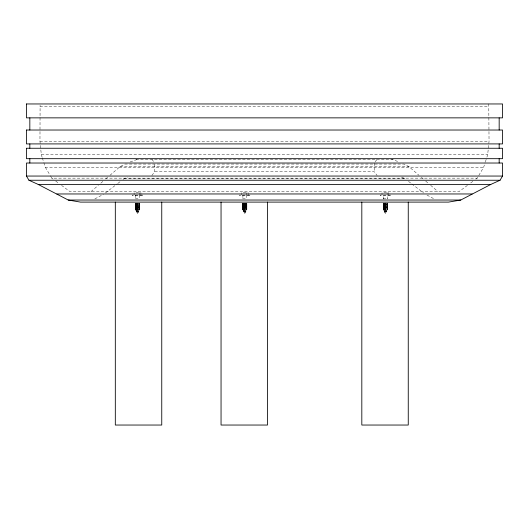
<?xml version="1.0" encoding="UTF-8"?>
<svg xmlns="http://www.w3.org/2000/svg" width="529" height="529" viewBox="0 0 529 529"><rect width="100%" height="100%" fill="white"/><g stroke="black" fill="none" stroke-linecap="round" stroke-linejoin="round"><path stroke-width="0.4" stroke-dasharray="2.65 1.98" d="M42.102 157.153L41.341 154.799L39.959 141.309L40.092 105.264M486.898 157.153L487.659 154.799L489.041 141.309L488.776 103.962M478.778 175.463L483.612 167.369L485.126 162.654M485.384 161.867L486.647 157.94M387.248 203.771L387.612 203.956L383.604 204.134L383.241 203.956L387.612 203.586L383.241 203.222L387.248 203.037L387.248 209.623L385.628 213.28L385.198 213.28L383.591 209.623L383.591 203.123M475.875 179.119L477.171 178.161L478.375 176.137M151.896 175.43L154.792 171.707L154.792 163.745M375.173 161.781L377.587 158.68M90.975 191.643L98.354 185.302M100.814 183.193L103.274 181.077M105.734 178.961L107.572 177.38M110.032 175.264L119.871 166.807L125.029 164.056L403.971 164.056L409.129 166.807L418.968 175.264M105.436 192.959L117.207 183.907M117.855 183.404L120.473 181.394M123.085 179.384L124.394 178.379L127.396 177.347M467.438 185.381L459 191.643L70 191.643L61.562 185.381M470.684 182.974L473.276 181.05M94.863 198.897L103.419 194.341M135.345 198.831L139.716 198.831M135.708 203.407L135.345 203.222L139.716 203.222L135.345 203.586L139.716 203.586L139.352 203.407M139.352 203.771L139.716 203.956L135.345 203.956L135.708 203.771M139.352 204.868L139.716 205.054L135.708 205.232L135.345 205.054L139.716 204.683L135.345 204.32L135.708 204.134M135.708 204.868L135.345 204.683L135.708 204.505M135.708 205.602L135.345 205.781L139.716 205.781L135.345 205.417L135.708 205.232M139.352 205.966L139.716 206.145L135.345 206.145L135.708 205.966M139.352 206.33L139.716 206.515L135.345 206.515L135.708 206.33M139.352 204.505L139.716 204.32L139.352 204.134M139.352 207.428L139.716 207.613L135.708 207.791L135.345 207.613L139.716 207.242L135.345 206.879L135.708 206.694M135.708 207.428L135.345 207.242L135.708 207.064M139.352 205.602L139.716 205.417L139.352 205.232M139.352 207.791L139.716 207.976L135.345 207.976L135.708 207.791M139.352 208.889L139.716 209.074L135.708 209.259L135.345 209.074L139.716 208.71L135.345 208.34L135.708 208.162M135.708 208.889L135.345 208.71L135.708 208.525M139.352 207.064L139.716 206.879L139.352 206.694M139.352 209.259L139.716 209.438L135.345 209.438L135.708 209.259M135.576 209.881L139.484 209.881M139.352 208.525L139.716 208.34L139.352 208.162M135.854 210.416L139.213 210.416M136.032 210.853L139.028 210.853M136.422 211.283L138.638 211.283M136.422 211.6L138.638 211.6M136.766 212.03L138.294 212.03M242.56 198.831L246.931 198.831M242.923 203.407L242.56 203.222L246.931 203.222L242.56 203.586L246.931 203.586L246.567 203.407M246.567 203.771L246.931 203.956L242.56 203.956L242.923 203.771M246.567 204.134L246.931 204.32L242.56 204.32L242.923 204.134M246.567 204.505L246.931 204.683L242.56 204.683L242.923 204.505M246.567 204.868L246.931 205.054L242.56 205.054L242.923 204.868M246.567 205.966L246.931 206.145L242.923 206.33L242.56 206.145L246.931 205.781L242.56 205.417L242.923 205.232M242.923 205.966L242.56 205.781L242.923 205.602M246.567 206.33L246.931 206.515L242.56 206.515L242.923 206.33M246.567 207.428L246.931 207.613L242.923 207.791L242.56 207.613L246.931 207.242L242.56 206.879L242.923 206.694M242.923 207.428L242.56 207.242L242.923 207.064M246.567 205.602L246.931 205.417L246.567 205.232M246.567 207.791L246.931 207.976L242.56 207.976L242.923 207.791M242.923 208.525L242.56 208.71L246.931 208.71L242.56 208.34L242.923 208.162M242.923 209.259L242.56 209.438L246.931 209.438L242.56 209.074L242.923 208.889M246.567 207.064L246.931 206.879L246.567 206.694M242.791 209.881L246.699 209.881M246.567 208.525L246.931 208.34L246.567 208.162M243.062 210.416L246.421 210.416M243.247 210.853L246.243 210.853M246.567 209.259L246.931 209.074L246.567 208.889M243.638 211.283L245.853 211.283M243.638 211.6L245.853 211.6M243.981 212.03L245.509 212.03M383.241 198.831L387.612 198.831M383.604 203.771L383.241 203.586L383.604 203.407M387.248 204.134L387.612 204.32L383.241 204.32L383.604 204.134M387.248 204.505L387.612 204.683L383.241 204.683L383.604 204.505M387.248 204.868L387.612 205.054L383.241 205.054L383.604 204.868M387.248 205.966L387.612 206.145L383.604 206.33L383.241 206.145L387.612 205.781L383.241 205.417L383.604 205.232M387.248 203.407L387.612 203.222L387.248 203.037M383.604 205.966L383.241 205.781L383.604 205.602M387.248 206.33L387.612 206.515L383.241 206.515L383.604 206.33M387.248 207.428L387.612 207.613L383.604 207.791L383.241 207.613L387.612 207.242L383.241 206.879L383.604 206.694M383.604 207.428L383.241 207.242L383.604 207.064M387.248 205.602L387.612 205.417L387.248 205.232M387.248 207.791L387.612 207.976L383.241 207.976L383.604 207.791M383.604 208.525L383.241 208.71L387.612 208.71L383.241 208.34L383.604 208.162M383.604 209.259L383.241 209.438L387.612 209.438L383.241 209.074L383.604 208.889M387.248 207.064L387.612 206.879L387.248 206.694M383.472 209.881L387.38 209.881M387.248 208.525L387.612 208.34L387.248 208.162M383.743 210.416L387.109 210.416M383.928 210.853L386.924 210.853M387.248 209.259L387.612 209.074L387.248 208.889M384.319 211.283L386.534 211.283M384.319 211.6L386.534 211.6M384.662 212.03L386.19 212.03M130.167 161.967L137.533 159.315M39.959 106.567L489.041 106.567M39.959 141.309L489.041 141.309M41.341 154.799L487.659 154.799M136.039 159.566L392.961 159.566L398.833 161.967M119.871 166.807L409.129 166.807M43.874 162.654L45.388 167.369L483.612 167.369M154.792 171.707L374.208 171.707L377.104 175.43M50.625 176.137L51.829 178.161L477.171 178.161M124.394 178.379L404.606 178.379L405.915 179.384M135.345 203.222L139.716 203.222M242.56 203.222L246.931 203.222M383.241 203.222L387.612 203.222M135.345 203.586L139.716 203.586M242.56 203.586L246.931 203.586M383.241 203.586L387.612 203.586M135.345 203.956L139.716 203.956M242.56 203.956L246.931 203.956M383.241 203.956L387.612 203.956M135.345 204.32L139.716 204.32M242.56 204.32L246.931 204.32M383.241 204.32L387.612 204.32M135.345 204.683L139.716 204.683M242.56 204.683L246.931 204.683M383.241 204.683L387.612 204.683M135.345 205.054L139.716 205.054M242.56 205.054L246.931 205.054M383.241 205.054L387.612 205.054M135.345 205.417L139.716 205.417M242.56 205.417L246.931 205.417M383.241 205.417L387.612 205.417M135.345 205.781L139.716 205.781M242.56 205.781L246.931 205.781M383.241 205.781L387.612 205.781M135.345 206.145L139.716 206.145M242.56 206.145L246.931 206.145M383.241 206.145L387.612 206.145M135.345 206.515L139.716 206.515M242.56 206.515L246.931 206.515M383.241 206.515L387.612 206.515M135.345 206.879L139.716 206.879M242.56 206.879L246.931 206.879M383.241 206.879L387.612 206.879M135.345 207.242L139.716 207.242M242.56 207.242L246.931 207.242M383.241 207.242L387.612 207.242M135.345 207.613L139.716 207.613M242.56 207.613L246.931 207.613M383.241 207.613L387.612 207.613M135.345 207.976L139.716 207.976M242.56 207.976L246.931 207.976M383.241 207.976L387.612 207.976M135.345 208.34L139.716 208.34M242.56 208.34L246.931 208.34M383.241 208.34L387.612 208.34M135.345 208.71L139.716 208.71M242.56 208.71L246.931 208.71M383.241 208.71L387.612 208.71M135.345 209.074L139.716 209.074M242.56 209.074L246.931 209.074M383.241 209.074L387.612 209.074M135.345 209.438L139.716 209.438M242.56 209.438L246.931 209.438M383.241 209.438L387.612 209.438M136.244 211.236L138.816 211.236M243.459 211.236L246.031 211.236M384.14 211.236L386.712 211.236M136.614 211.95L138.453 211.95M243.823 211.95L245.661 211.95M384.51 211.95L386.342 211.95M391.467 159.315L392.961 159.566M401.604 177.347L404.606 178.379M427.009 195.102L434.137 198.897M51.829 178.161L53.125 179.119M55.724 181.05L58.316 182.974M408.527 181.394L411.145 183.404M411.793 183.907L423.564 192.959M421.428 177.38L423.266 178.961M425.726 181.077L428.186 183.193M430.646 185.302L438.025 191.643M151.896 159.302L153.827 161.781M45.388 167.369L50.222 175.463M42.353 157.94L43.616 161.867M388.815 194.996L388.815 192.655L382.011 192.655L382.011 194.996M387.248 198.653L387.248 199.016L387.235 194.996M387.235 203.123L387.235 209.623M387.116 192.655L387.116 194.996M386.501 211.124L384.352 211.124M383.604 198.653L383.604 199.016L383.591 194.996M383.604 203.037L383.604 209.623M374.208 163.025L374.208 171.707M248.134 194.996L248.134 192.655L241.33 192.655L241.33 194.996M246.547 194.996L246.547 199.056M246.567 203.037L246.567 209.623L244.947 213.28L244.51 213.28L242.91 209.623L242.923 203.037M246.428 192.655L246.428 194.996M245.813 211.124L243.671 211.124M242.91 194.996L242.91 199.056M140.919 194.996L140.919 192.655L134.115 192.655L134.115 194.996M139.339 194.996L139.339 199.056M139.352 203.037L139.352 209.623L137.738 213.28L137.302 213.28L135.695 209.623L135.708 203.037M139.22 192.655L139.22 194.996M138.605 211.124L136.462 211.124M135.695 194.996L135.695 199.056M142.751 195.082L132.283 195.082L132.283 195.631L142.751 195.631L142.751 195.082M249.966 195.082L239.498 195.082L239.498 195.631L249.966 195.631L249.966 195.082M390.647 195.082L380.179 195.082L380.179 195.631L390.647 195.631L390.647 195.082"/><path stroke-width="0.79" d="M26.45 176.051L26.45 163.025L502.55 163.025L502.55 176.051L500.044 180.244L490.786 184.442L460.752 200.035L448.513 202.104L80.487 202.104L68.248 200.035L38.214 184.442L28.956 180.244L26.45 176.051L502.55 176.051M29.829 130.022L29.829 117.861M499.171 130.022L499.171 117.861M28.956 180.244L500.044 180.244M38.214 184.442L490.786 184.442M56.848 193.964L472.152 193.964M68.248 200.035L460.752 200.035M499.171 143.914L499.171 148.259M499.171 158.68L499.171 163.025M408.256 202.104L408.256 425.038L361.816 425.038L361.816 202.104M267.495 202.104L267.495 425.038L221.049 425.038L221.049 202.104M161.755 202.104L161.755 425.038L115.315 425.038L115.315 202.104M29.829 143.914L29.829 148.259M29.829 158.68L29.829 163.025M26.45 148.259L26.45 158.68L502.55 158.68L502.55 148.259L26.45 148.259M26.45 130.022L26.45 143.914L502.55 143.914L502.55 130.022L26.45 130.022M26.45 103.962L26.45 117.861L502.55 117.861L502.55 103.962L26.45 103.962"/></g></svg>
